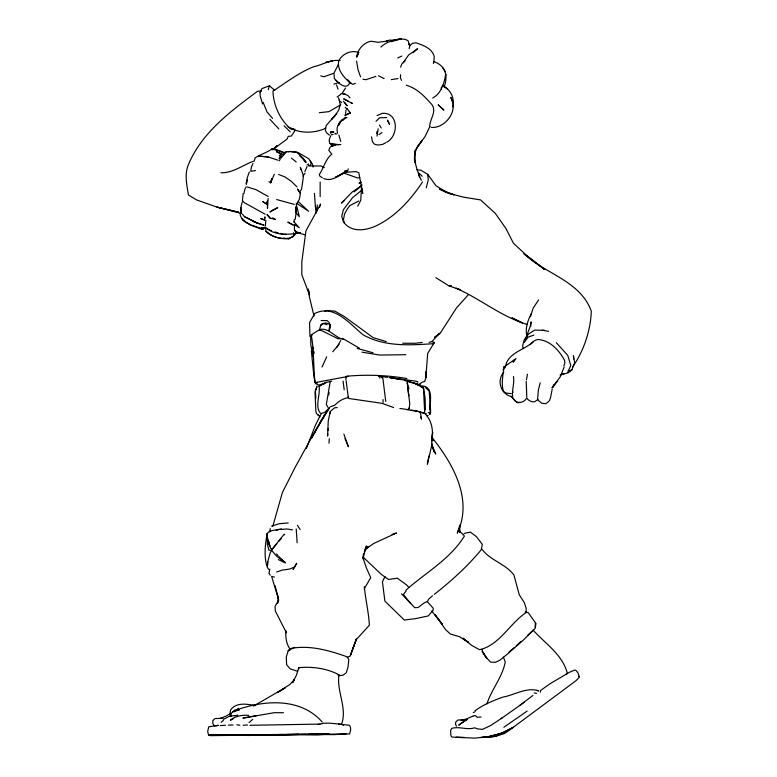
<?xml version="1.0" encoding="UTF-8"?>
<svg xmlns="http://www.w3.org/2000/svg" width="777" height="777" viewBox="0 0 777 777"><rect width="100%" height="100%" fill="white"/><g stroke="black" fill="none" stroke-linecap="round" stroke-linejoin="round"><path stroke-width="1.17" d="M320.143 196.62L320.163 182.071M425.864 372.319L425.854 377.845L424.63 381.604L422.465 382.051L419.366 384.071M425.845 371.707L425.815 377.729L427.7 353.389L434.401 342.463L432.138 341.812M267.249 229.069C276.146 235.159 287.092 234.839 296.931 233.304L294.405 229.468L294.502 225.466L287.801 222.105L292.579 224.971M376.787 133.663L376.806 131.74M429.691 126.874C429.506 119.435 436.849 112.17 432.138 104.876C424.698 96.591 417.453 88.452 406.254 85.237M361.703 184.314L360.781 200.155L357.731 206.196M468.618 642.375L462.839 638.102L471.814 645.483L479.555 649.698C499.417 645.318 509.809 623.377 526.126 612.538L526.194 608.634L524.368 602.68L519.23 594.716L513.976 575.097C505.458 563.461 489.199 560.227 481.4 548.348L481.225 549.786C467.424 566.433 451.33 581.041 434.324 594.356M294.114 222.144L294.162 219.804M345.532 113.539L346.018 110.217M363.665 553.787L363.5 559.489L362.966 557.721L363.549 553.661M452.719 106.944C454.982 97.892 450.369 89.316 442.239 85.334L447.406 88.976M285.013 562.101L277.098 556.623L271.736 550.514L270.26 552.651L267.764 561.645L267.56 566.278L266.628 565.161C263.859 554.856 265.316 543.851 267.201 533.527L269.046 531.653L271.979 530.633L281.381 528.884M294.745 129.069L294.629 131.216L291.307 136.111L288.296 136.286L287.034 139.112L273.164 149.223L273.378 148.582L283.741 152.302M459.547 532.672L459.994 524.941L457.274 533.139C473.339 499.32 452.865 463.403 431.691 437.092M271.736 550.514L268.91 550.174L267.405 544.386L267.201 533.527L266.899 536.732M430.06 409.751C429.846 401.583 433.974 386.752 422.047 385.916M268.152 198.475L267.473 208.323L267.424 201.185L266.715 204.098L267.424 201.185M530.73 326.447L531.06 321.872L530.128 326.641L525.33 339.471M298.727 669.007L298.824 667.686C312.412 666.326 326.835 668.366 339.015 674.824C336.363 691.132 347.154 707.119 341.861 723.445M328.972 443.24L329.322 438.723M400.641 74.66L400.388 77.778L401.515 80.361M265.423 225.534L265.86 220.212M538.286 399.281L534.45 401.884C531.39 401.971 528.282 400.679 526.748 397.921C524.718 401.884 520.027 403.632 515.947 401.563L512.946 398.31C511.091 391.113 514.898 383.76 513.422 376.573M327.807 433.857L327.603 436.082L328.244 420.94L330.206 411.548L334.566 407.808L337.218 407.595M328.117 430.526L328.321 428.312M243.104 193.687L242.405 200.485L244.056 202.506L265.064 214.18M267.764 561.645L267.181 567.2L268.706 569.444M339.403 100.087L339.656 102.817L340.714 104.691M526.223 381.536L526.777 396.911M431.556 440.569C433.828 431.06 431.779 420.036 424.601 413.209M378.176 128.827L377.03 136.092M431.556 441.015L432.663 432.148L431.672 445.687L427.369 464.199L428.865 456.07M444.172 86.985C448.135 75.835 445.745 65.87 433.954 61.558L434.207 56.284C431.808 48.155 423.096 45.26 415.88 42.764L412.412 43.357L409.722 45.726L408.916 43.959L409.897 45.668L409.168 48.611M330.108 382.206L326.33 404.458L327.923 407.235M295.105 219.629L296.115 212.976L296.086 206.701M269.716 531.915L270.26 528.632M264.423 220.134L264.928 217.065L264.423 220.134L260.742 218.56L263.18 219.24M540.316 692.161L540.598 690.462L549.902 683.828L569.512 672.231L574.854 670.027L576.301 670.706L578.098 673.096L579.321 677.311L575.893 680.788L508.44 730.895L504.312 733.605L495.483 736.334L481.06 737.548L495.483 736.334L513.315 727.34L495.483 736.334L486.13 737.237L503.486 732.633L486.956 737.363M481.73 547.484L482.264 544.279L476.369 536.586L470.425 532.099L464.364 533.411M526.427 379.885L527.447 374.271M246.086 184.003L247.203 177.943L249.3 171.999M330.312 324.776L329.234 330.594L330.293 325.748L329.584 323.543M328.69 394.91L329.147 392.56M552.194 389.199L550.475 397.892L549.485 400.631L547.989 402.078L545.775 403.7L541.831 403.253L538.267 400.369M445.338 76.496L445.794 74.233C444.133 83.129 441.365 93.386 432.75 98.019M345.784 379.506L346.455 376.262C366.472 374.397 386.985 375.184 406.915 378.506M243.978 193.424L244.833 189.316L246.231 186.849M269.862 569.075L268.92 573.125L270.221 575.223M230.604 716.394L231.361 713.276L234.596 710.139L238.646 709.304M426.252 187.811L428.263 179.856L427.709 174.339L421.017 170.28L416.53 169.658M246.367 184.178L247.494 179.769M340.083 105.002L338.84 109.839L335.441 115.074L331.449 119.376L336.732 113.627L326.136 125.612L325.33 130.449L327.02 133.304L329.458 135.13M433.411 63.539L433.954 61.558M242.298 202.01L241.239 205.788L241.025 211.004M274.33 174.242L270.629 182.741L268.988 181.692M272.785 526.33L282.362 492.589L294.93 467.735L313.704 433.547L329.448 407.731L321.115 420.464L313.83 433.993M348.261 168.881L347.746 170.658L344.396 171.328L347.591 170.911M311.324 350.748L314.073 377.826L315.627 383.517L317.288 382.857L314.996 382.624C313.345 366.695 314.044 350.65 311.276 334.819L319.512 329.623L320.512 326.243M306.381 448.426L315.511 425L321.387 413.451M505.254 367.57C507.148 352.894 523.727 350.378 533.071 341.958M268.259 89.656L269.425 85.781L274.689 90.317M530.448 316.725L533.109 308.207L538.587 299.961M319.512 207.469L320.59 204.03L305.944 230.866L301.806 261.936L301.816 274.718L309.537 295.153M298.824 667.686L296.435 675.155L292.599 682.711L294.279 679.69L289.938 684.45L277.496 692.579L285.392 687.635L253.457 706.099M307.119 166.404L304.866 171.62M310.246 165.87L311.344 162.646L308.702 158.722L297.766 152.379L290.365 151.466L288.218 151.826M429.914 126.437L424.99 136.713L420.299 142.861M280.342 158.819L279.37 160.81M415.209 150.398L419.629 143.745C415.394 148.912 413.714 155.643 414.724 162.228L414.782 153.613L415.491 150.039C412.995 159.178 416.666 168.337 419.658 176.865L418.434 174.281L421.387 180.322M564.16 366.967L560.12 377.059L552.816 386.732M400.602 67.181L401.748 64.112L405.108 60.81M563.84 365.821L564.84 363.257L564.656 360.547C559.11 350.184 550.048 340.161 537.538 339.481L534.149 340.86L530.079 344.667M364.617 550.417L366.462 545.978L362.966 557.721L366.288 567.734L370.736 577.641L364.18 588.995M540.2 382.838L538.354 390.122L537.626 398.669M316.997 386.101L315.073 392.608L315.831 410.916L316.375 413.335L319.862 416.744M503.787 372.047C496.416 380.72 500.699 393.92 511.548 396.697L511.052 396.319L515.569 401.388L517.657 402.787L520.114 402.467M486.936 703.865C491.569 689.277 502.593 676.913 505.235 661.897L503.389 657.128M252.972 163.588L251.359 167.22L250.748 171.27L255.526 170.59M262.539 103.895L260.13 95.814L260.12 92.56L261.936 88.588L269.425 85.781M322.057 366.997L326.69 356.808M531.39 313.5C527.641 320.619 524.854 328.885 527.049 336.936M340.258 121.872L338.772 125.116L340.588 121.503L342.89 119.192L340.258 121.872L340.588 121.503C337.422 124.485 336.286 128.982 337.519 133.129M567.764 372.096L570.813 365.452L567.783 355.448L556.342 342.735M323.145 418.191L324.679 414.967L311.587 438.15L312.704 436.072M316.87 387.16L315.326 390.394L315.86 398.29M338.413 64.404L333.993 73.038L334.363 78.467C338.16 82.78 346.183 90.831 349.835 82.799L352.719 84.343L355.342 83.333M464.491 535.897C450.349 559.071 425.679 572.62 405.905 590.18M335.169 133.314L334.829 133.926L336.82 133.926M336.752 347.707L340.724 340.501M513.073 361.927L514.112 360.072M401.486 593.813L414.772 607.701L418.143 607.478L424.329 602.826L427.34 601.592L428.71 599.145L432.507 595.765M296.717 203.924L299.456 199.048L300.408 193.347L299.737 191.861L301.563 189.209L303.545 175.787L300.359 167.366L300.767 169.503M294.619 566.957L296.736 563.208L293.075 569.395L294.619 566.957L289.52 569.094L282.391 570.056L276.641 572.027M241.161 212.092L240.229 213.753L240.355 215.647L242.715 220.347L250.981 225.301L262.587 229.526M422.513 181.973C411.334 198.834 397.193 214.802 379.05 224.398C368.036 230.371 351.651 233.722 343.327 221.698L341.783 216.288L343.356 209.722L352.583 197.649L361.956 190.064M321.008 325.437L322.008 323.834L325.65 322.97L328.797 323.737L329.623 325.204M342.385 92.929L345.522 88.044M356.39 56.575L358.459 53.409L356.692 57.187C357.643 49.514 363.315 42.774 370.979 41.259L378.234 42.298L387.305 41.016L386.519 41.152L389.53 40.074C395.707 40.987 402 36.907 408.042 40.695L409.722 45.726M260.12 92.56L261.227 90.967L257.546 91.288C231.284 110.732 202.7 131.954 189.2 162.82C184.023 173.086 186.684 184.246 188.452 194.998L196.6 199.912L216.968 207.109L238.588 212.189L216.968 207.109L241.725 213.578M364.277 551.796L368.007 546.435L366.627 548.426L373.727 543.473L396.581 532.954L393.162 533.935M416.89 147.873L422.047 140.491L420.231 142.929M399.854 408.459L408.042 409.605L409.518 407.517M281.089 158.1L286.062 151.894L289.617 151.486L296.678 152.243L302.622 157.692L306.157 162.325L299.98 156.012M524.329 342.366L528.117 337.121L533.945 335.042M280.856 155.536L279.147 158.479L280.885 156.216L280.856 155.536L279.264 155.371L280.885 156.216M552.67 386.936L557.633 381.109M276.787 543.745L271.756 549.776L284.188 534.168L284.693 534.809M403.253 62.607L408.673 54.924L417.521 48.766L413.111 52.729M434.401 342.463L433.498 343.667C409.858 345.27 384.45 346.93 363.112 334.809C349.699 323.97 334.11 303.72 314.782 313.481L309.557 322.581L309.945 336.499M328.788 408.226L324.495 412.694L321.872 413.102M271.756 549.776L272.329 549.018L270.522 548.28L267.026 536.149M302.768 176.194L305.05 173.242M513.383 362.043L516.045 358.576L504.088 366.909C503.01 374.601 501.058 383.751 503.418 391.355L505.594 393.016L511.179 393.609M406.128 590.967L403.399 594.483L410.101 602.855M439.578 333.265L432.031 341.482L429.089 342.404M332.75 351.767L339.005 344.269M331.031 135.548C329.331 138.403 327.826 142.23 331.177 144.658L335.12 144.386M468.56 294.454L456.381 308.071L440.219 333.236L434.566 337.422L438.743 333.955M380.876 47.067C386.227 41.88 394.075 39.666 401.34 38.85L390.909 41.744M278.943 541.151L281.099 538.772M345.697 117.123L342.822 120.192L345.668 117.57M295.833 233.712L292.793 236.859C283.945 240.996 272.649 237.616 265.977 231.031M572.542 367.016C583.614 351.389 590.734 330.332 591.278 311.072C580.293 280.895 545.357 273.97 523.912 253.729L544.628 269.58L525.67 254.574L513.461 243.259L506.021 228.671L495.279 213.345L480.536 199.903L463.752 197.203L448.125 193.143L454.04 194.833L439.277 189.005L446.367 192.55M376.019 121.29L379.584 117.793L386.655 117.589M273.125 149.466L276.874 145.833L273.164 149.223M283.032 154.837L286.062 151.894L282.75 152.972M282.857 152.7L279.458 151.01L271.882 148.931C266.851 152.758 260.421 154.302 255.138 157.886L254.244 160.975C243.065 164.714 233.537 173.057 220.959 172.766M533.177 630.254L527.602 635.285M221.202 722.309L223.455 720.24M386.723 142.191C398.912 136.111 398.786 111.937 382.206 113.345L377.068 115.569M385.547 577.029L383.887 578.535L382.449 582.031L384.897 601.145L404.322 620.046L415.491 618.657L428.253 615.947L433.061 610.246L433.333 608.42L427.34 601.592M513.918 647.814L508.954 652.097M249.058 722.581L252.7 719.347M344.192 200.699L341.472 203.108L352.078 192.123L361.732 185.557M354.166 191.88L361.276 185.907M516.307 645.668L521.27 641.326M408.042 409.605L409.12 408.673L409.8 403.933L408.605 394.075M312.101 335.14L310.683 336.305L310.81 344.998L313.228 356.896M332.226 131.634L330.448 133.042L332.012 131.915L330.312 132.109L333.867 132.129L333.391 131.799M340.782 144.532L334.761 144.843L332.158 146.134L334.236 145.114L331.624 145.785L330.04 147.329L328.778 150.262L331.76 154.128C325.272 159.46 323.854 167.9 319.269 174.572L319.978 176.262L322.358 177.729M519.56 705.565L532.935 695.434M337.092 97.057L340.753 94.328M501.155 718.618L524.465 702.136M307.032 164.947L308.459 163.957M503.846 727.262L527.165 711.072M502.088 717.929L491.113 725.271L482.624 729.36L477.496 728.884L474.766 727.806C467.123 730.283 459.314 726.155 451.767 728.37L450.582 730.516L450.893 735.664L451.952 737.062L475.048 738.15L487.635 736.557M378.962 134.586L382.031 132.556M358.673 201.039L349.864 205.584L347.066 209.353L344.57 213.957L343.424 219.91L344.425 222.902M323.038 383.712L319.017 386.208C320.648 394.745 314.52 405.866 320.338 413.16M314.996 382.624L348.319 376.379L345.814 376.641M347.309 108.867L350.262 112.986L345.59 115.045L346.328 114.607M230.701 713.344L225.544 716.384L220.415 718.181M345.639 171.872C339.005 175.476 331.74 182.012 323.708 178.477M290.413 649.475L288.18 650.757L286.266 657.08L286.606 664.733L290.171 668.803L297.62 671.328M323.708 383.508L319.017 386.208L326.573 382.459M343.56 172.844L335.353 177.389L346.795 171.532M345.755 114.753L344.833 115.258L350.262 112.986M232.692 712.014L234.673 710.936M294.677 647.251L288.18 650.757L290.452 648.552C309.353 644.784 329.079 650.417 346.93 656.75L348.795 659.42L347.999 667.161L346.28 672.727L343.22 675.135L338.558 675.699M385.683 142.745L382.575 144.425L377.904 145.046L374.533 144.26L372.338 141.531L371.561 136.869M223.591 719.317L228.691 716.627L234.227 715.539M261.159 227.778L264.199 227.525M233.178 718.803L230.313 720.289C235.266 715.928 242.385 714.821 248.786 715.345M339.345 82.391L333.848 84.159M330.167 406.905L334.78 405.138C338.51 401.34 343.036 398.455 348.3 397.678L349.048 398.514L382.129 403.341L393.609 407.566M320.483 325.077L323.65 323.533L327.195 324.767M234.479 711.742L237.616 710.265M340.54 104.837L329.021 111.645L319.318 112.714M397.659 57.984L401.816 56.08M561.781 374.359L563.811 373.455M569.881 370.736L571.911 369.823L574.708 362.558L573.426 355.749L573.64 358.964M472.872 716.112L466.423 718.987L461.043 720.366L463.073 720.153M324.912 311.402L326.913 310.518L334.906 311.13L344.172 316.443L373.174 337.645L386.334 341.598M273.378 148.582L272.183 149.116L272.164 149.932L271.882 148.931M361.12 182.197L359.003 183.129L361.091 182.245M347.3 657.4L350.145 656.147L356.4 639.024L350.359 655.438L356.342 639.549L369.366 625.203C368.716 612.344 365.491 599.582 364.335 586.625M560.071 374.98L562.227 374.038M569.755 370.765L571.911 369.823L568.172 372.834L560.499 374.961M271.542 526.155L279.39 523.679L288.248 522.94M473.193 712.616L474.426 712.15M473.232 716.141L475.068 715.471L477.36 717.288L481.041 717.025M319.512 329.623C328.603 326.991 334.945 337.704 343.288 339.403M424.504 412.733L422.892 413.267L426.34 413.578M345.124 118.182L346.989 117.56M338.014 675.126L339.015 674.824M236.8 709.848C264.938 699.951 300.582 697.629 322.008 721.814M319.094 384.916L324.31 383.731M333.673 145.688L335.237 145.231M375.825 76.389L365.996 79.691L362.985 79.244M324.456 382.77L331.74 381.177M565.743 674.378L566.763 674.086L567.152 672.552C562.004 654.185 545.163 643.521 533.012 630.069M463.053 535.062L463.791 534.867L460.343 531.983L459.508 529.982M215.889 725.941L218.279 725.3L208.683 726.854L207.692 731.497L208.537 734.887L210.635 735.654L305.769 734.343M333.304 73.426L323.922 76.777L320.726 75.893M406.633 409.547L420.299 411.829L421.532 419.201L420.687 417.055M392.064 534.557L394.347 533.984M359.79 177.447L357.663 177.972L343.308 172.931M276.291 530.37L278.253 529.885M234.576 715.87L237.781 715.093M486.13 737.237L492.958 735.644L490.559 735.829M418.181 384.479L417.132 383.663M317.939 724.475L322.037 723.737M249.067 716.977L242.871 718.123L274.242 712.684L283.459 712.732M426.583 415.666L428.214 415.384M578.593 676.592L579.545 676.417M250.116 716.792L256.439 715.685M391.249 79.642L398.009 78.574M346.086 733.809L334.702 734.615L287.131 734.469M220.221 725.563L225.505 725.281M435.926 277.719L449.106 285.936L451.495 285.664M422.212 342.453L414.908 343.288L402.709 343.24M344.599 172.329L356.255 171.6L358.857 172.912L362.694 193.531L362.325 188.898M324.941 128.322L325.738 128.254C314.85 133.149 301.991 133.663 291.084 128.584M280.283 529.545L286.567 528.962L292.599 529.856M254.244 734.653L208.537 734.887L215.715 734.702M243.269 725.3L247.484 724.97M319.93 724.096L249.961 725.3M343.415 94.406L345.182 94.289L347.941 95.571L349.951 97.931M283.731 234.363L286.014 234.236M228.36 725.145L233.032 724.97M271.124 734.653L226.67 735.032L248.116 735.469L273.067 734.653M340.782 338.646L337.966 338.723L321.853 330.701L319.337 330.147M248.116 735.469L327.641 733.886M322.047 723.29L329.72 723.164L341.161 724.251L343.551 725.155M308.11 734.323L329.166 734.08L317.366 734.857L279.03 734.537L282.478 734.488M279.535 734.586L349.64 733.974L350.68 729.797L350.437 727L349.339 725.281L338.617 724.106M210.8 735.139L298.757 734.42L269.881 734.576M405.837 354.7L379.788 355.05L362.024 352.175M464.5 737.431L456.118 737.373L463.578 737.538M321.095 320.542L327.107 320.6L329.234 322.436M544.463 330.351L534.615 330.118L528.613 334.023L524.3 339.646L522.571 346.066L523.271 348.659M332.838 144.192L330.196 143.541L338.772 144.658M431.332 127.447C445.522 128.438 458.906 110.344 450.806 97.475L452.311 101.544M282.012 154.497L280.516 154.39L279.953 153.156L276.466 151.68L282.012 154.497L279.953 153.156M341.132 93.58L344.93 93.988M258.702 156.128L268.172 156.983L278.098 160.247M340.083 60.587C330.613 59.275 322.426 64.86 313.529 66.803C298.873 72.63 286.121 82.508 272.96 91.103C273.417 105.148 279.924 119.629 290.598 128.836L293.56 129.05L288.112 127.04M380.39 376.592L387.966 377.321M223.038 718.307L214.957 718.55L212.772 720.716L212.937 723.911L214.617 726.233M260.266 156.206L268.172 156.983M283.488 238.141L289.093 238.694L293.706 235.761L293.609 232.75M466.113 719.832L457.886 719.968L455.701 722.095L455.584 724.436L456.478 726.213M288.481 238.636L289.093 238.694C280.856 238.656 271.503 237.539 265.715 231.051M419.133 412.131L422.435 412.461M400.66 379.565L389.947 377.573L405.108 380.167M428.195 412.597L430.575 412.888L429.186 390.899L425.611 387.674M389.947 377.573L416.346 381.254L417.793 382.138L417.705 381.624M534.246 692.967L536.664 693.327M255.73 705.613C247.407 704.176 236.325 701.825 230.565 709.984L229.866 714.976L230.711 716.647L230.371 715.18M420.911 412.422L422.756 412.704M411.159 410.12L417.608 411.14M331.4 134.324L333.071 134.596M296.969 232.304L300.359 232.857L295.998 232.07M378.389 376.524L379.7 376.748L379.807 378.146M358.945 52.486C351.087 49.835 342.288 53.671 338.636 61.092C337.121 70.357 344.318 78.195 351.185 83.44L348.242 80.381M236.81 724.727L239.743 725.242M536.956 690.549L538.782 690.879C526.855 686.732 514.277 695.124 502.661 697.183C493.016 700.805 483.245 704.564 474.98 710.838L475.165 711.441M404.924 380.701L420.163 385.052L423.455 388.209L424.669 411.849M542.433 330.147L548.62 331.381M274.466 577.097L271.61 576.408L278.36 598.698L278.603 600.262L277.506 603.341L278.36 598.698L275.126 585.761M276.699 199.543L294.25 204.37M270.046 218.084L267.113 214.734L270.046 218.084L275.437 219.454L272.591 217.851M407.527 381.031L420.163 385.052M295.619 232.236L305.623 234.926M274.835 231.964L278.176 232.867M280.4 233.459L282.624 234.062M357.177 348.387L372.931 352.768M263.354 229.244L251.301 225.048M247.339 186.995L256.245 189.753L268.23 196.523M527.593 324.533C501.621 317.016 480.701 298.96 456.109 288.257L460.722 289.908L449.106 285.936M278.632 174.456L285.227 177.069L291.346 181.381L296.94 186.83M341.637 102.554L339.277 100.621L338.558 97.756M526.126 612.538L525.184 612.15L528.166 612.587L535.916 623.484L535.062 628.525L523.445 639.995L507.973 653.642L499.747 660.265L495.454 662.286L490.637 662.121L485.839 657.109L482.332 651.456L482.187 649.349M269.405 229.798L271.562 230.73M378.516 75.748L384.091 78.584M278.331 559.576L285.305 562.985L278.943 556.633M244.366 216.744L258.207 223.533L264.073 225.213L252.807 221.28L258.207 223.533L244.415 216.569L242.434 214.238M350.883 102.7L352.389 103.458L343.687 98.854L348.378 101.263M324.32 167.609L321.076 165.977L311.635 165.977L308.576 165.19L309.159 166.2M250.33 224.631L246.231 222.552L242.181 218.502M417.773 384.868L414.539 383.11L423.455 388.209M315.627 383.517L318.152 384.906M342.832 338.519L359.411 348.213M448.358 193.308L435.984 185.732L427.709 174.339M266.715 204.098L262.616 201.496L266.909 204.254M468.492 642.54L459.43 636.654L450.417 634.032L445.716 629.778L435.003 614.646L442.356 624.29L431.711 610.945M317.91 414.84L319.444 415.85M296.814 203.389L308.605 211.286L298.368 201.69M265.666 227.399L268.318 229.332M291.414 158.071L296.222 161.975M335.839 80.313L338.587 82.77M418.745 173.009L422.28 176.262M363.422 557.391L381.148 574.252L388.481 579.457L397.358 578.195L406.682 585.003L408.848 587.451M284.042 125.748L290.219 131.867M381.643 377.292L382.906 378.554L385.742 401.418M269.881 119.279L278.846 128.943M293.929 221.804L299.32 227.797L294.473 224.514L294.493 226.117M272.572 118.395L267.065 112.053L263.131 102.331M294.784 230.827L296.931 233.304M345.182 107.294L346.018 108.265M276.583 554.001L278.011 555.662M343.424 101.233L347.183 105.779L344.648 102.613M347.562 79.973L349.835 82.799L348.145 80.245M310.276 161.189L312.315 163.83L313.102 167.074M290.345 649.339C286.121 644.23 285.625 637.023 285.703 630.642L286.49 632.711M297.358 525.252L300.175 529.496M431.536 437.626L433.391 440.462L431.468 437.422M379.409 125.087L381.274 127.972M304.225 160.324L305.419 162.16M442.871 67.852L445.299 71.62M512.635 391.521L513.121 392.356M388.811 122.572L387.422 120.114L389.471 124.349L389.277 123.388M433.993 450.893L435.761 454.059L431.623 444.337M286.334 632.663L275.311 610.965L275.068 606.264L278.603 600.262L277.661 595.92M344.969 438.49L348.397 446.746L343.861 434.12M238.976 710.265L238.102 708.274L238.869 710.11M267.822 540.996L269.823 545.93L267.822 540.423M431.789 445.454L434.256 451.981L431.575 443.376M406.944 382.944L409.003 388.432M360.528 76.836L358.022 69.609L356.575 61.14M336.548 84.916L338.034 89.209M314.034 316.122L309.44 296.999L308.236 289.025L309.557 294.221M338.84 135.033L340.744 141.375M265.122 226.913L265.919 229.885M349.397 111.839L349.786 113.209M314.403 193.376L315.365 206.06L316.56 210.684M296.115 203.865L299.388 216.676L296.115 212.976L295.639 207.09M348.115 396.872L348.3 397.678M268.929 541.909L269.298 543.997M348.29 397.368L346.105 380.575M313.18 347.144L313.51 349.223M313.83 351.301L314.161 353.38M423.484 387.296L425.126 398.397L425.359 409.858M343.075 381.06L344.192 389.772M315.365 206.06L316.239 213.102M407.595 386.101L408.741 395.716L407.371 382.614M240.579 207.362L241.074 213.005M296.212 528.923L297.144 542.783M330.206 411.548L330.322 413.607M383.003 399.563L383.139 402.389M317.21 204.885L317.414 210.752M329.302 327.768L329.361 331.235M441.336 87.073L441.355 89.005M346.824 108.333L346.824 109.353M430.38 405.002L430.38 413.539L429.739 414.5L430.584 411.052L430.38 405.002M535.46 622.882L535.431 627.398L535.46 622.882M271.765 178.836L270.629 182.741L271.765 178.836M504.088 366.909L503.273 369.833L504.088 366.909M554.36 384.615L552.894 387.47L551.932 387.83L554.36 384.615M262.305 227.787L261.538 228.603L264.229 228.593L262.305 227.787M462.266 722.513L458.712 725.164L467.453 719.143L462.266 722.513M272.727 210.256L269.891 211.985L277.729 207.634L272.727 210.256M327.389 61.937L325.796 62.451L332.478 60.917L327.389 61.937M522.193 322.834L512.082 317.948L522.193 322.834M442.657 108.945L438.131 104.73L443.852 110.159L442.657 108.945M300.408 193.347L297.523 189.18L300.408 193.347M486.907 658.507L482.332 651.456L486.907 658.507"/></g></svg>
